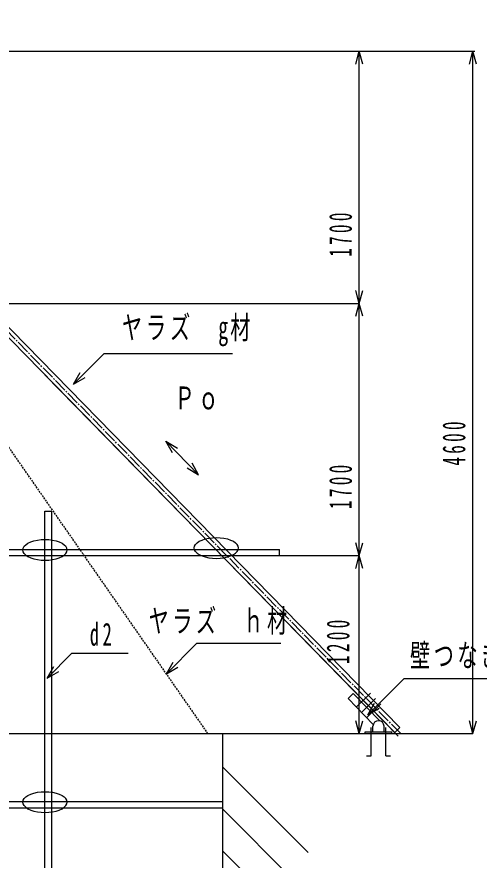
# Model space of a CAD drawing. Units: millimetres, scale not verified. Extents: x -24315 to 20797, y -7730 to 29060.
# Drawn here: x 13709 to 16827, y -790 to 4894 of the extents above; entities that cross this region are included whole.
import ezdxf

# ---------------------------------------------------------------- set-up
doc = ezdxf.new("R2010")
doc.units = ezdxf.units.MM
doc.header["$LTSCALE"] = 10
doc.linetypes.add('CHAIN2', pattern=[12, 9, -1, 1, -1])
doc.linetypes.add('DASHED1', pattern=[1.8, 1.2, -0.6])
for name, color, linetype in [('0-0_L-1-1', 4, 'Continuous'), ('0-1_L-1-2', 6, 'Continuous'), ('0-5_L-2-3', 2, 'DASHED1'), ('0-6_L-3-1', 4, 'CHAIN2'), ('1-2_NTEXT', 7, 'Continuous')]:
    doc.layers.add(name, color=color, linetype=linetype)
doc.styles.add('ＭＳ ゴシック', font='')
doc.styles.get('ＭＳ ゴシック').set_extended_font_data('MS Gothic')

msp = doc.modelspace()

# ---------------------------------------------------------------- linework, layer by layer
at = {"layer": '0-0_L-1-1'}
for p, q in [((12058.02, 4662.83), (16798.14, 4662.83)), ((15995.21, 4575.9), (16018.5, 4662.83)), ((16018.5, 2962.83), (16018.5, 4662.83)), ((16041.8, 4575.9), (16018.5, 4662.83)), ((16761.18, 4575.9), (16784.48, 4662.83)), ((16784.48, 62.83), (16784.48, 4662.83)), ((16807.77, 4575.9), (16784.48, 4662.83)), ((16018.5, 2962.83), (15995.21, 3049.77)), ((16018.5, 2962.83), (16041.8, 3049.77)), ((13008.02, 2962.83), (16018.5, 2962.83)), ((15995.21, 2875.9), (16018.5, 2962.83)), ((16018.5, 1262.83), (16018.5, 2962.83)), ((16041.8, 2875.9), (16018.5, 2962.83)), ((14091.08, 2419.01), (14136.08, 2496.95)), ((14091.08, 2419.01), (14169.02, 2464.01)), ((14934.98, 1807.61), (14714.12, 2033.42)), ((14934.98, 1807.61), (14890.85, 1886.05)), ((14857.54, 1853.47), (14934.98, 1807.61)), ((16018.5, 1262.83), (15995.21, 1349.77)), ((16018.5, 1262.83), (16041.8, 1349.77)), ((14035.67, 1262.83), (16016.04, 1262.83)), ((15995.24, 1175.9), (16018.54, 1262.83)), ((16018.54, 62.83), (16018.54, 1262.83)), ((16041.83, 1175.9), (16018.54, 1262.83)), ((13913.27, 437.42), (13958.27, 515.36)), ((14717.22, 466.66), (14762.22, 544.6)), ((14717.22, 466.66), (14795.16, 511.66)), ((13913.27, 437.42), (13991.21, 482.42)), ((16075.45, 190.08), (16120.45, 268.02)), ((16075.45, 190.08), (16153.4, 235.08)), ((16018.54, 62.83), (15995.24, 149.77)), ((16018.54, 62.83), (16041.83, 149.77)), ((16784.48, 62.83), (16761.18, 149.77)), ((16784.48, 62.83), (16807.77, 149.77)), ((13175.67, 62.83), (16784.48, 62.83)), ((15098.14, -163.77), (15673.11, -738.74)), ((15098.14, -446.57), (15673.11, -1021.54)), ((15098.14, -729.37), (15673.11, -1304.34))]:
    msp.add_line(p, q, dxfattribs=at)
for points in [[(14091.08, 2419.01), (14297.14, 2625.07), (15164.14, 2625.07)], [(14758.25, 1954.98), (14714.12, 2033.42), (14791.56, 1987.56)], [(14717.22, 466.66), (14923.28, 672.72), (15490.28, 672.72)], [(13913.27, 437.42), (14080.87, 605.02), (14458.87, 605.02)], [(16075.45, 190.08), (16320.13, 434.76), (17463.24, 434.76)]]:
    msp.add_lwpolyline(points, dxfattribs=at)
at = {"layer": '0-1_L-1-2'}
for p, q in [((16291.47, 103.98), (11605.51, 4894.07)), ((16280.98, 46.05), (11571.2, 4860.5)), ((16257.15, 70.41), (13898.14, 2481.85)), ((13898.14, -2637.17), (13898.14, 1562.83)), ((13898.14, 1562.83), (13946.14, 1562.83)), ((13946.14, -2637.17), (13946.14, 1562.83)), ((14046.73, 1313.46), (14039.96, 1325.25)), ((14049.01, 1301.31), (14046.73, 1313.46)), ((15201.98, 1326.29), (15195.21, 1338.08)), ((15204.25, 1314.15), (15201.98, 1326.29)), ((15201.98, 1301.99), (15204.25, 1314.15)), ((10448.14, 1304.83), (15479.34, 1304.83)), ((10448.14, 1262.83), (15479.34, 1262.83)), ((13758.05, 1277.37), (13769.09, 1266.32)), ((13769.09, 1266.32), (13784.09, 1256.32)), ((13784.09, 1256.32), (13802.58, 1247.69)), ((13995.4, 1247.68), (14013.9, 1256.31)), ((14013.9, 1256.31), (14028.9, 1266.3)), ((14028.9, 1266.3), (14039.96, 1277.36)), ((14039.96, 1277.36), (14046.73, 1289.15)), ((14046.73, 1289.15), (14049.01, 1301.31)), ((14913.3, 1290.21), (14924.34, 1279.16)), ((14924.34, 1279.16), (14939.34, 1269.16)), ((14939.34, 1269.16), (14957.83, 1260.53)), ((14957.83, 1260.53), (14979.25, 1253.53)), ((14979.25, 1253.53), (15002.95, 1248.37)), ((15105.55, 1248.37), (15129.25, 1253.52)), ((15129.25, 1253.52), (15150.65, 1260.52)), ((15150.65, 1260.52), (15169.15, 1269.14)), ((15169.15, 1269.14), (15184.15, 1279.14)), ((15184.15, 1279.14), (15195.21, 1290.2)), ((15195.21, 1290.2), (15201.98, 1301.99)), ((15479.34, 1262.83), (15479.34, 1304.83)), ((13802.58, 1247.69), (13824, 1240.69)), ((13824, 1240.69), (13847.7, 1235.53)), ((13847.7, 1235.53), (13872.93, 1232.38)), ((13872.93, 1232.38), (13898.99, 1231.31)), ((13898.99, 1231.31), (13925.04, 1232.37)), ((13925.04, 1232.37), (13950.3, 1235.53)), ((13950.3, 1235.53), (13974, 1240.69)), ((13974, 1240.69), (13995.4, 1247.68)), ((15002.95, 1248.37), (15028.18, 1245.21)), ((15028.18, 1245.21), (15054.24, 1244.15)), ((15054.24, 1244.15), (15080.29, 1245.21)), ((15080.29, 1245.21), (15105.55, 1248.37)), ((15942.43, 298.95), (15976.72, 332.53)), ((16112.79, 124.98), (15942.43, 298.95)), ((16156.59, 148.86), (15976.72, 332.53)), ((15998.4, 241.79), (16093.09, 334.52)), ((16033.38, 206.06), (16128.05, 298.77)), ((16068.37, 170.34), (16163.02, 263.03)), ((15098.14, -2637.17), (15098.14, 62.83)), ((15098.14, 62.83), (16581.98, 62.83)), ((16058.09, 74.83), (16238.09, 74.83)), ((16058.09, 62.83), (16058.09, 74.83)), ((16098.09, -87.17), (16098.09, 104.83)), ((16110.59, 74.83), (16110.59, 112.33)), ((16185.59, 74.83), (16185.59, 112.33)), ((16198.09, -87.17), (16198.09, 104.83)), ((16238.09, 62.83), (16238.09, 74.83)), ((16257.15, 70.41), (16291.47, 103.98)), ((16068.09, -87.17), (16098.09, -87.17)), ((16198.09, -87.17), (16228.09, -87.17)), ((10448.14, -395.17), (15098.14, -395.17)), ((14046.73, -386.54), (14039.96, -374.75)), ((14049.01, -398.69), (14046.73, -386.54)), ((15098.14, -437.17), (15098.14, -395.17)), ((10448.14, -437.17), (15098.14, -437.17)), ((13758.05, -422.63), (13769.09, -433.68)), ((13769.09, -433.68), (13784.09, -443.68)), ((13784.09, -443.68), (13802.58, -452.31)), ((13802.58, -452.31), (13824, -459.31)), ((13974, -459.31), (13995.4, -452.32)), ((13995.4, -452.32), (14013.9, -443.69)), ((14013.9, -443.69), (14028.9, -433.7)), ((14028.9, -433.7), (14039.96, -422.64)), ((14039.96, -422.64), (14046.73, -410.85)), ((14046.73, -410.85), (14049.01, -398.69)), ((13824, -459.31), (13847.7, -464.47)), ((13847.7, -464.47), (13872.93, -467.62)), ((13872.93, -467.62), (13898.99, -468.69)), ((13898.99, -468.69), (13925.04, -467.63)), ((13925.04, -467.63), (13950.3, -464.47)), ((13950.3, -464.47), (13974, -459.31))]:
    msp.add_line(p, q, dxfattribs=at)
for points in [[(13758.05, 1277.37), (13751.28, 1289.16), (13749.01, 1301.32), (13751.29, 1313.47), (13758.06, 1325.26), (13769.1, 1336.31), (13784.1, 1346.31), (13802.6, 1354.94), (13824.02, 1361.94), (13847.72, 1367.09), (13872.96, 1370.25), (13899.01, 1371.31), (13925.06, 1370.25), (13950.32, 1367.09), (13974.02, 1361.93), (13995.42, 1354.93), (14013.92, 1346.3), (14028.91, 1336.31), (14039.96, 1325.25)], [(14913.3, 1290.21), (14906.53, 1301.99), (14904.25, 1314.15), (14906.54, 1326.31), (14913.31, 1338.1), (14924.35, 1349.15), (14939.35, 1359.14), (14957.85, 1367.77), (14979.27, 1374.77), (15002.97, 1379.93), (15028.21, 1383.08), (15054.26, 1384.15), (15080.31, 1383.08), (15105.57, 1379.92), (15129.27, 1374.76), (15150.67, 1367.77), (15169.17, 1359.14), (15184.16, 1349.14), (15195.21, 1338.08)], [(13758.05, -422.63), (13751.28, -410.84), (13749.01, -398.68), (13751.29, -386.53), (13758.06, -374.74), (13769.1, -363.69), (13784.1, -353.69), (13802.6, -345.06), (13824.02, -338.06), (13847.72, -332.91), (13872.96, -329.75), (13899.01, -328.69), (13925.06, -329.75), (13950.32, -332.91), (13974.02, -338.07), (13995.42, -345.07), (14013.92, -353.7), (14028.91, -363.69), (14039.96, -374.75)]]:
    msp.add_lwpolyline(points, dxfattribs=at)
msp.add_arc((16148.09, 112.33), 37.5, 0, 180, dxfattribs=at)
at = {"layer": '0-5_L-2-3'}
msp.add_line((14998.14, 62.83), (11798.14, 4662.83), dxfattribs=at)
at = {"layer": '0-6_L-3-1'}
msp.add_line((16298.14, 62.83), (11798.14, 4662.83), dxfattribs=at)

# ---------------------------------------------------------------- texts
at = {"layer": '1-2_NTEXT', "char_height": 154, "attachment_point": 7, "style": 'ＭＳ ゴシック'}
for s, insert, rotation in [('\\T1.39;\\W0.55;1700', (15970.5, 3276.83), 90), ('\\T1.19;\\W0.65;ヤラズ\u3000g材', (14417.14, 2673.07), 359.98), ('\\T1.39;\\W0.55;4600', (16735.6, 1869.06), 90), ('\\T1.39;\\W0.55;1700', (15970.5, 1576.83), 90), ('\\T1.17;\\W0.65;ヤラズ\u3000ｈ材', (14597.33, 729.45), 359.98), ('\\T1.39;\\W0.55;1200', (15953.77, 532.33), 90)]:
    msp.add_mtext(s, dxfattribs=dict(at, insert=insert, rotation=rotation))
for s, insert in [('\\T1.17;\\W0.65;Ｐｏ', (14772.49, 2245.77)), ('\\T1.37;\\W0.6;d2', (14200.87, 653.02)), ('\\T1.17;\\W0.65;壁つなぎ金具', (16360.21, 496.71))]:
    msp.add_mtext(s, dxfattribs=dict(at, insert=insert))

doc.saveas('drawing.dxf')
